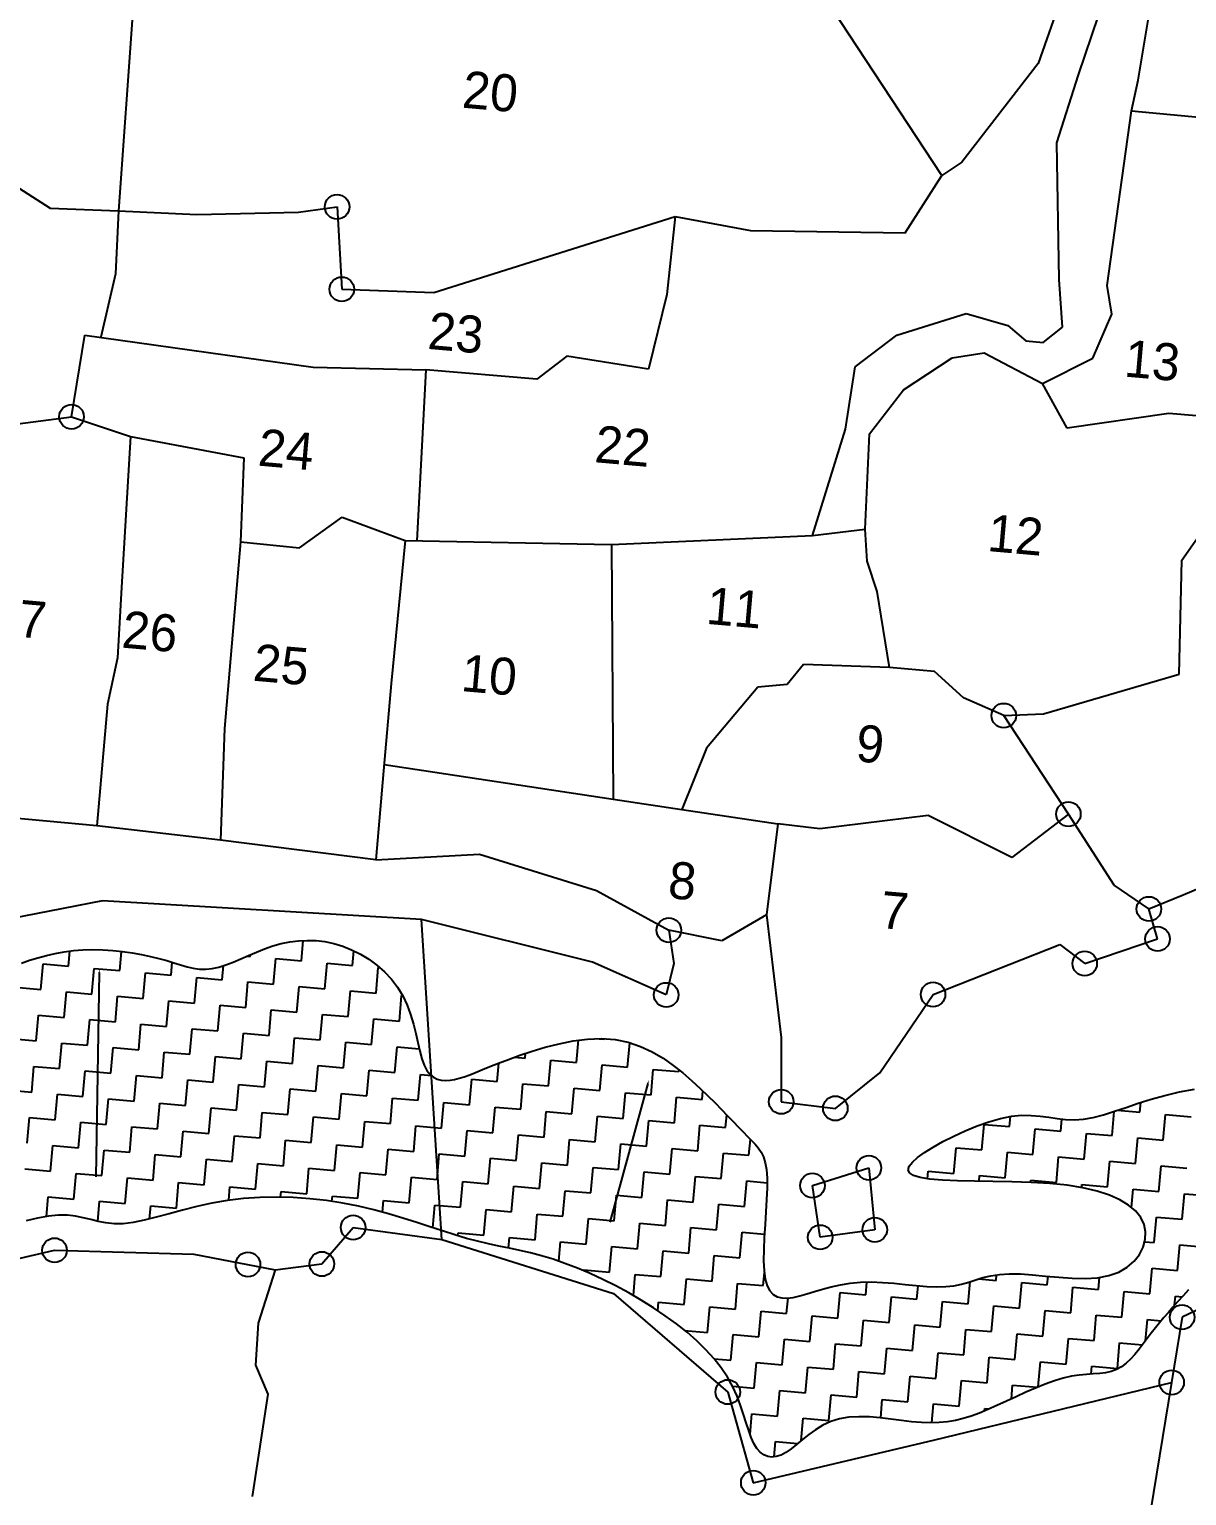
# Model space of a CAD drawing. Header units: metres. Extents: x 333510 to 337908, y 1785719 to 1790014.
# Drawn here: x 335226 to 335790, y 1787931 to 1788646 of the extents above; entities that cross this region are included whole.
import ezdxf

# ---------------------------------------------------------------- set-up
doc = ezdxf.new("R2010")
doc.units = ezdxf.units.M
doc.header["$MEASUREMENT"] = 0
for name, color, linetype in [('OFF', 1, 'Continuous'), ('POLY_HATCH', 12, 'Continuous'), ('POLY_PARCEL', 6, 'Continuous'), ('POLY_WATER', 4, 'Continuous'), ('SYM_ARROW', 1, 'Continuous'), ('TEXT_PARCEL', 7, 'Continuous')]:
    doc.layers.add(name, color=color, linetype=linetype)
doc.styles.add('TEXT_MAP', font='', dxfattribs={"height": 0.3})
doc.styles.get('TEXT_MAP').set_extended_font_data('Kruti Dev 050')

msp = doc.modelspace()

# ---------------------------------------------------------------- linework, layer by layer
for centre in [(335375.79, 1788559.09), (335378.08, 1788518.9), (335246.28, 1788456.76), (335700.95, 1788311.04), (335732.48, 1788263.02), (335771.74, 1788216.78), (335537.61, 1788206.43), (335775.97, 1788202.17), (335740.43, 1788190.14), (335536.33, 1788174.85), (335666.46, 1788175.08), (335592.43, 1788122.81), (335618.81, 1788119.57), (335635.17, 1788090.57), (335607.64, 1788081.93), (335383.63, 1788061.47), (335638.05, 1788060.35), (335237.98, 1788050.35), (335611.42, 1788056.71), (335332.34, 1788043.44), (335368.38, 1788043.68), (335787.94, 1788017.71), (335782.85, 1787985.92), (335566.35, 1787981.27), (335578.78, 1787937.02)]:
    msp.add_circle(centre, 5.98)
at = {"layer": 'OFF'}
msp.add_line((335607.69, 1788398.81), (335633.31, 1788401.91), dxfattribs=at)
at = {"layer": 'POLY_HATCH'}
for p, q in [((335344.48, 1788198.74), (335348.59, 1788199.88)), ((335348.59, 1788199.88), (335352.77, 1788200.73)), ((335352.77, 1788200.73), (335356.99, 1788201.27)), ((335356.99, 1788201.27), (335361.26, 1788201.48)), ((335361.26, 1788201.48), (335365.56, 1788201.34)), ((335365.56, 1788201.34), (335369.88, 1788200.84)), ((335369.88, 1788200.84), (335374.21, 1788199.94)), ((335374.21, 1788199.94), (335378.55, 1788198.64)), ((335225.82, 1788191.75), (335229.89, 1788193.02)), ((335229.89, 1788193.02), (335234.05, 1788194.16)), ((335234.05, 1788194.16), (335238.33, 1788195.13)), ((335238.33, 1788195.13), (335242.71, 1788195.92)), ((335242.71, 1788195.92), (335247.22, 1788196.5)), ((335247.22, 1788196.5), (335251.86, 1788196.85)), ((335251.86, 1788196.85), (335256.63, 1788196.97)), ((335256.63, 1788196.97), (335261.47, 1788196.86)), ((335261.47, 1788196.86), (335266.34, 1788196.54)), ((335266.34, 1788196.54), (335271.17, 1788196.04)), ((335271.17, 1788196.04), (335275.9, 1788195.38)), ((335275.9, 1788195.38), (335280.47, 1788194.59)), ((335280.47, 1788194.59), (335284.83, 1788193.68)), ((335284.83, 1788193.68), (335288.92, 1788192.67)), ((335288.92, 1788192.67), (335292.69, 1788191.6)), ((335325.13, 1788190.88), (335328.8, 1788192.44)), ((335328.8, 1788192.44), (335332.58, 1788194.1)), ((335332.58, 1788194.1), (335336.46, 1788195.76)), ((335336.46, 1788195.76), (335340.43, 1788197.34)), ((335340.43, 1788197.34), (335344.48, 1788198.74)), ((335378.55, 1788198.64), (335382.88, 1788196.91)), ((335382.88, 1788196.91), (335387.14, 1788194.77)), ((335387.14, 1788194.77), (335391.27, 1788192.24)), ((335391.27, 1788192.24), (335395.22, 1788189.34)), ((335221.84, 1788190.35), (335225.82, 1788191.75)), ((335292.69, 1788191.6), (335296.19, 1788190.52)), ((335296.19, 1788190.52), (335299.48, 1788189.51)), ((335299.48, 1788189.51), (335302.62, 1788188.62)), ((335302.62, 1788188.62), (335305.67, 1788187.93)), ((335305.67, 1788187.93), (335308.69, 1788187.5)), ((335308.69, 1788187.5), (335311.74, 1788187.39)), ((335311.74, 1788187.39), (335314.88, 1788187.68)), ((335314.88, 1788187.68), (335318.16, 1788188.41)), ((335318.16, 1788188.41), (335321.58, 1788189.51)), ((335321.58, 1788189.51), (335325.13, 1788190.88)), ((335395.22, 1788189.34), (335398.91, 1788186.08)), ((335398.91, 1788186.08), (335402.29, 1788182.49)), ((335402.29, 1788182.49), (335405.3, 1788178.58)), ((335405.3, 1788178.58), (335407.88, 1788174.38)), ((335407.88, 1788174.38), (335409.98, 1788169.91)), ((335409.98, 1788169.91), (335411.68, 1788165.29)), ((335411.68, 1788165.29), (335413.06, 1788160.61)), ((335413.06, 1788160.61), (335414.21, 1788156.01)), ((335414.21, 1788156.01), (335415.21, 1788151.59)), ((335415.21, 1788151.59), (335416.17, 1788147.48)), ((335470.9, 1788147.44), (335477.34, 1788149.36)), ((335477.34, 1788149.36), (335484.07, 1788151.06)), ((335484.07, 1788151.06), (335490.98, 1788152.41)), ((335490.98, 1788152.41), (335497.93, 1788153.28)), ((335497.93, 1788153.28), (335504.79, 1788153.54)), ((335504.79, 1788153.54), (335511.44, 1788153.07)), ((335511.44, 1788153.07), (335517.77, 1788151.78)), ((335517.77, 1788151.78), (335523.77, 1788149.74)), ((335523.77, 1788149.74), (335529.43, 1788147.1)), ((335416.17, 1788147.48), (335417.17, 1788143.78)), ((335417.17, 1788143.78), (335418.29, 1788140.62)), ((335454.58, 1788141.61), (335459.41, 1788143.45)), ((335459.41, 1788143.45), (335464.88, 1788145.43)), ((335464.88, 1788145.43), (335470.9, 1788147.44)), ((335529.43, 1788147.1), (335534.77, 1788143.99)), ((335534.77, 1788143.99), (335539.78, 1788140.52)), ((335418.29, 1788140.62), (335419.61, 1788138.07)), ((335419.61, 1788138.07), (335421.12, 1788136.12)), ((335421.12, 1788136.12), (335422.81, 1788134.71)), ((335422.81, 1788134.71), (335424.65, 1788133.77)), ((335435.41, 1788134.23), (335437.83, 1788135.01)), ((335437.83, 1788135.01), (335440.46, 1788135.98)), ((335440.46, 1788135.98), (335443.37, 1788137.12)), ((335443.37, 1788137.12), (335446.64, 1788138.45)), ((335446.64, 1788138.45), (335450.35, 1788139.95)), ((335450.35, 1788139.95), (335454.58, 1788141.61)), ((335539.78, 1788140.52), (335544.48, 1788136.83)), ((335544.48, 1788136.83), (335548.85, 1788133.04)), ((335424.65, 1788133.77), (335426.62, 1788133.25)), ((335426.62, 1788133.25), (335428.7, 1788133.09)), ((335428.7, 1788133.09), (335430.87, 1788133.24)), ((335430.87, 1788133.24), (335433.11, 1788133.63)), ((335433.11, 1788133.63), (335435.41, 1788134.23)), ((335548.85, 1788133.04), (335552.92, 1788129.29)), ((335552.92, 1788129.29), (335556.68, 1788125.68)), ((335779.58, 1788125.91), (335786.61, 1788127.54)), ((335786.61, 1788127.54), (335793.98, 1788128.85)), ((335556.68, 1788125.68), (335560.15, 1788122.25)), ((335560.15, 1788122.25), (335563.34, 1788119)), ((335760.59, 1788120.02), (335766.58, 1788122.03)), ((335766.58, 1788122.03), (335772.9, 1788124.03)), ((335772.9, 1788124.03), (335779.58, 1788125.91)), ((335563.34, 1788119), (335566.29, 1788115.95)), ((335566.29, 1788115.95), (335569, 1788113.1)), ((335693.71, 1788113.06), (335699.36, 1788114.66)), ((335699.36, 1788114.66), (335704.73, 1788115.72)), ((335704.73, 1788115.72), (335709.69, 1788116.18)), ((335709.69, 1788116.18), (335714.31, 1788116.14)), ((335714.31, 1788116.14), (335718.68, 1788115.77)), ((335718.68, 1788115.77), (335722.87, 1788115.22)), ((335722.87, 1788115.22), (335726.99, 1788114.65)), ((335726.99, 1788114.65), (335731.13, 1788114.2)), ((335731.13, 1788114.2), (335735.38, 1788114.04)), ((335735.38, 1788114.04), (335739.83, 1788114.32)), ((335739.83, 1788114.32), (335744.56, 1788115.15)), ((335744.56, 1788115.15), (335749.59, 1788116.46)), ((335749.59, 1788116.46), (335754.93, 1788118.12)), ((335754.93, 1788118.12), (335760.59, 1788120.02)), ((335569, 1788113.1), (335571.5, 1788110.47)), ((335571.5, 1788110.47), (335573.79, 1788108.06)), ((335573.79, 1788108.06), (335575.92, 1788105.89)), ((335671.28, 1788103.37), (335676.55, 1788106.07)), ((335676.55, 1788106.07), (335682.15, 1788108.66)), ((335682.15, 1788108.66), (335687.92, 1788111.02)), ((335687.92, 1788111.02), (335693.71, 1788113.06)), ((335575.92, 1788105.89), (335577.87, 1788103.95)), ((335577.87, 1788103.95), (335579.65, 1788102.11)), ((335579.65, 1788102.11), (335581.23, 1788100.24)), ((335581.23, 1788100.24), (335582.59, 1788098.2)), ((335662.32, 1788098.03), (335666.48, 1788100.65)), ((335666.48, 1788100.65), (335671.28, 1788103.37)), ((335582.59, 1788098.2), (335583.72, 1788095.85)), ((335583.72, 1788095.85), (335584.59, 1788093.05)), ((335584.59, 1788093.05), (335585.19, 1788089.67)), ((335654.87, 1788091.38), (335656.42, 1788093.38)), ((335656.42, 1788093.38), (335658.93, 1788095.6)), ((335658.93, 1788095.6), (335662.32, 1788098.03)), ((335585.19, 1788089.67), (335585.5, 1788085.56)), ((335585.5, 1788085.56), (335585.51, 1788080.63)), ((335654.39, 1788089.62), (335654.87, 1788091.38)), ((335655.06, 1788088.09), (335654.39, 1788089.62)), ((335656.98, 1788086.81), (335655.06, 1788088.09)), ((335660.23, 1788085.8), (335656.98, 1788086.81)), ((335664.92, 1788085.05), (335660.23, 1788085.8)), ((335671.07, 1788084.57), (335664.92, 1788085.05)), ((335585.51, 1788080.63), (335585.3, 1788075.06)), ((335678.44, 1788084.29), (335671.07, 1788084.57)), ((335686.75, 1788084.12), (335678.44, 1788084.29)), ((335695.69, 1788083.98), (335686.75, 1788084.12)), ((335704.97, 1788083.78), (335695.69, 1788083.98)), ((335714.3, 1788083.45), (335704.97, 1788083.78)), ((335723.36, 1788082.9), (335714.3, 1788083.45)), ((335731.88, 1788082.04), (335723.36, 1788082.9)), ((335739.6, 1788080.81), (335731.88, 1788082.04)), ((335746.46, 1788079.22), (335739.6, 1788080.81)), ((335752.46, 1788077.27), (335746.46, 1788079.22)), ((335307.45, 1788071.77), (335300.47, 1788070)), ((335314.75, 1788073.37), (335307.45, 1788071.77)), ((335322.32, 1788074.68), (335314.75, 1788073.37)), ((335330.12, 1788075.6), (335322.32, 1788074.68)), ((335338.11, 1788076.12), (335330.12, 1788075.6)), ((335346.21, 1788076.26), (335338.11, 1788076.12)), ((335354.37, 1788076.03), (335346.21, 1788076.26)), ((335362.51, 1788075.46), (335354.37, 1788076.03)), ((335370.58, 1788074.57), (335362.51, 1788075.46)), ((335378.52, 1788073.37), (335370.58, 1788074.57)), ((335386.25, 1788071.88), (335378.52, 1788073.37)), ((335393.73, 1788070.13), (335386.25, 1788071.88)), ((335585.3, 1788075.06), (335584.95, 1788069.07)), ((335757.6, 1788074.99), (335752.46, 1788077.27)), ((335761.87, 1788072.4), (335757.6, 1788074.99)), ((335765.25, 1788069.52), (335761.87, 1788072.4)), ((335229.75, 1788066.04), (335224.1, 1788064.78)), ((335235.04, 1788067), (335229.75, 1788066.04)), ((335239.89, 1788067.51), (335235.04, 1788067)), ((335244.26, 1788067.47), (335239.89, 1788067.51)), ((335248.26, 1788066.99), (335244.26, 1788067.47)), ((335252, 1788066.22), (335248.26, 1788066.99)), ((335255.62, 1788065.31), (335252, 1788066.22)), ((335259.25, 1788064.42), (335255.62, 1788065.31)), ((335263.01, 1788063.68), (335259.25, 1788064.42)), ((335267.03, 1788063.27), (335263.01, 1788063.68)), ((335271.44, 1788063.32), (335267.03, 1788063.27)), ((335276.35, 1788063.94), (335271.44, 1788063.32)), ((335281.74, 1788065.05), (335276.35, 1788063.94)), ((335287.58, 1788066.51), (335281.74, 1788065.05)), ((335293.83, 1788068.21), (335287.58, 1788066.51)), ((335300.47, 1788070), (335293.83, 1788068.21)), ((335400.95, 1788068.18), (335393.73, 1788070.13)), ((335407.92, 1788066.1), (335400.95, 1788068.18)), ((335414.62, 1788063.96), (335407.92, 1788066.1)), ((335421.07, 1788061.83), (335414.62, 1788063.96)), ((335584.95, 1788069.07), (335584.54, 1788062.86)), ((335767.76, 1788066.37), (335765.25, 1788069.52)), ((335769.37, 1788062.95), (335767.76, 1788066.37)), ((335427.26, 1788059.77), (335421.07, 1788061.83)), ((335433.2, 1788057.87), (335427.26, 1788059.77)), ((335438.89, 1788056.17), (335433.2, 1788057.87)), ((335444.34, 1788054.74), (335438.89, 1788056.17)), ((335584.16, 1788056.66), (335583.9, 1788050.69)), ((335584.54, 1788062.86), (335584.16, 1788056.66)), ((335770.1, 1788059.32), (335769.37, 1788062.95)), ((335769.95, 1788055.58), (335770.1, 1788059.32)), ((335449.61, 1788053.52), (335444.34, 1788054.74)), ((335454.76, 1788052.42), (335449.61, 1788053.52)), ((335459.87, 1788051.36), (335454.76, 1788052.42)), ((335464.98, 1788050.27), (335459.87, 1788051.36)), ((335470.19, 1788049.07), (335464.98, 1788050.27)), ((335475.54, 1788047.67), (335470.19, 1788049.07)), ((335583.9, 1788050.69), (335583.84, 1788045.16)), ((335767.15, 1788048.28), (335768.96, 1788051.86)), ((335768.96, 1788051.86), (335769.95, 1788055.58)), ((335481.11, 1788046), (335475.54, 1788047.67)), ((335486.94, 1788043.99), (335481.11, 1788046)), ((335492.99, 1788041.65), (335486.94, 1788043.99)), ((335583.84, 1788045.16), (335584.07, 1788040.31)), ((335757.07, 1788039.71), (335761.18, 1788042.08)), ((335761.18, 1788042.08), (335764.55, 1788044.98)), ((335764.55, 1788044.98), (335767.15, 1788048.28)), ((335499.19, 1788039.01), (335492.99, 1788041.65)), ((335505.47, 1788036.11), (335499.19, 1788039.01)), ((335511.77, 1788032.96), (335505.47, 1788036.11)), ((335584.07, 1788040.31), (335584.65, 1788036.29)), ((335584.65, 1788036.29), (335585.6, 1788033.09)), ((335626.1, 1788034.36), (335631.13, 1788034.84)), ((335631.13, 1788034.84), (335636.41, 1788034.93)), ((335636.41, 1788034.93), (335641.85, 1788034.71)), ((335641.85, 1788034.71), (335647.35, 1788034.27)), ((335680.35, 1788033.9), (335683.84, 1788034.89)), ((335683.84, 1788034.89), (335687.28, 1788035.97)), ((335687.28, 1788035.97), (335690.83, 1788037.02)), ((335690.83, 1788037.02), (335694.64, 1788037.94)), ((335694.64, 1788037.94), (335698.86, 1788038.61)), ((335698.86, 1788038.61), (335703.64, 1788038.92)), ((335703.64, 1788038.92), (335709.08, 1788038.81)), ((335709.08, 1788038.81), (335715.04, 1788038.38)), ((335715.04, 1788038.38), (335721.37, 1788037.79)), ((335721.37, 1788037.79), (335727.87, 1788037.2)), ((335727.87, 1788037.2), (335734.39, 1788036.77)), ((335734.39, 1788036.77), (335740.74, 1788036.66)), ((335740.74, 1788036.66), (335746.75, 1788037.01)), ((335746.75, 1788037.01), (335752.24, 1788037.99)), ((335752.24, 1788037.99), (335757.07, 1788039.71)), ((335518.03, 1788029.59), (335511.77, 1788032.96)), ((335524.18, 1788026.03), (335518.03, 1788029.59)), ((335585.6, 1788033.09), (335586.9, 1788030.64)), ((335586.9, 1788030.64), (335588.54, 1788028.88)), ((335588.54, 1788028.88), (335590.51, 1788027.75)), ((335590.51, 1788027.75), (335592.79, 1788027.17)), ((335595.38, 1788027.09), (335598.26, 1788027.42)), ((335598.26, 1788027.42), (335601.42, 1788028.12)), ((335601.42, 1788028.12), (335604.85, 1788029.07)), ((335604.85, 1788029.07), (335608.57, 1788030.19)), ((335608.57, 1788030.19), (335612.55, 1788031.38)), ((335612.55, 1788031.38), (335616.8, 1788032.53)), ((335616.8, 1788032.53), (335621.32, 1788033.56)), ((335621.32, 1788033.56), (335626.1, 1788034.36)), ((335647.35, 1788034.27), (335652.84, 1788033.73)), ((335652.84, 1788033.73), (335658.2, 1788033.19)), ((335658.2, 1788033.19), (335663.36, 1788032.76)), ((335663.36, 1788032.76), (335668.21, 1788032.54)), ((335668.21, 1788032.54), (335672.67, 1788032.63)), ((335672.67, 1788032.63), (335676.68, 1788033.11)), ((335676.68, 1788033.11), (335680.35, 1788033.9)), ((335788.44, 1788028.11), (335785.9, 1788025.34)), ((335791.14, 1788031.03), (335788.44, 1788028.11)), ((335530.15, 1788022.32), (335524.18, 1788026.03)), ((335535.88, 1788018.47), (335530.15, 1788022.32)), ((335592.79, 1788027.17), (335595.38, 1788027.09)), ((335783.5, 1788022.69), (335781.23, 1788020.11)), ((335785.9, 1788025.34), (335783.5, 1788022.69)), ((335541.33, 1788014.49), (335535.88, 1788018.47)), ((335546.47, 1788010.4), (335541.33, 1788014.49)), ((335776.96, 1788015.07), (335774.92, 1788012.55)), ((335779.05, 1788017.58), (335776.96, 1788015.07)), ((335781.23, 1788020.11), (335779.05, 1788017.58)), ((335551.26, 1788006.2), (335546.47, 1788010.4)), ((335555.66, 1788001.9), (335551.26, 1788006.2)), ((335770.95, 1788007.34), (335768.97, 1788004.69)), ((335772.93, 1788009.97), (335770.95, 1788007.34)), ((335774.92, 1788012.55), (335772.93, 1788009.97)), ((335559.65, 1787997.5), (335555.66, 1788001.9)), ((335764.93, 1787999.62), (335762.82, 1787997.33)), ((335766.97, 1788002.1), (335764.93, 1787999.62)), ((335768.97, 1788004.69), (335766.97, 1788002.1)), ((335563.18, 1787993.03), (335559.65, 1787997.5)), ((335566.22, 1787988.47), (335563.18, 1787993.03)), ((335755.92, 1787992.21), (335753.36, 1787991.28)), ((335758.34, 1787993.56), (335755.92, 1787992.21)), ((335760.63, 1787995.28), (335758.34, 1787993.56)), ((335762.82, 1787997.33), (335760.63, 1787995.28)), ((335568.76, 1787983.86), (335566.22, 1787988.47)), ((335721.13, 1787985.11), (335716.46, 1787983.2)), ((335725.65, 1787986.75), (335721.13, 1787985.11)), ((335729.97, 1787988.04), (335725.65, 1787986.75)), ((335734.01, 1787988.92), (335729.97, 1787988.04)), ((335737.8, 1787989.49), (335734.01, 1787988.92)), ((335741.33, 1787989.83), (335737.8, 1787989.49)), ((335744.64, 1787990.08), (335741.33, 1787989.83)), ((335747.74, 1787990.33), (335744.64, 1787990.08)), ((335750.64, 1787990.69), (335747.74, 1787990.33)), ((335753.36, 1787991.28), (335750.64, 1787990.69)), ((335570.85, 1787979.25), (335568.76, 1787983.86)), ((335572.6, 1787974.73), (335570.85, 1787979.25)), ((335706.94, 1787978.94), (335702.23, 1787976.75)), ((335711.71, 1787981.12), (335706.94, 1787978.94)), ((335716.46, 1787983.2), (335711.71, 1787981.12)), ((335574.08, 1787970.38), (335572.6, 1787974.73)), ((335575.39, 1787966.26), (335574.08, 1787970.38)), ((335689.07, 1787970.99), (335685.08, 1787969.53)), ((335693.24, 1787972.7), (335689.07, 1787970.99)), ((335697.64, 1787974.64), (335693.24, 1787972.7)), ((335702.23, 1787976.75), (335697.64, 1787974.64)), ((335576.6, 1787962.46), (335575.39, 1787966.26)), ((335612.68, 1787965.07), (335609.11, 1787962.9)), ((335616.57, 1787966.89), (335612.68, 1787965.07)), ((335620.81, 1787968.23), (335616.57, 1787966.89)), ((335625.41, 1787968.99), (335620.81, 1787968.23)), ((335630.3, 1787969.24), (335625.41, 1787968.99)), ((335635.4, 1787969.09), (335630.3, 1787969.24)), ((335640.61, 1787968.65), (335635.4, 1787969.09)), ((335645.84, 1787968.05), (335640.61, 1787968.65)), ((335651.01, 1787967.39), (335645.84, 1787968.05)), ((335656.02, 1787966.79), (335651.01, 1787967.39)), ((335660.79, 1787966.36), (335656.02, 1787966.79)), ((335665.25, 1787966.2), (335660.79, 1787966.36)), ((335669.44, 1787966.32), (335665.25, 1787966.2)), ((335673.45, 1787966.72), (335669.44, 1787966.32)), ((335677.34, 1787967.39), (335673.45, 1787966.72)), ((335681.19, 1787968.33), (335677.34, 1787967.39)), ((335685.08, 1787969.53), (335681.19, 1787968.33)), ((335577.81, 1787959.06), (335576.6, 1787962.46)), ((335579.1, 1787956.13), (335577.81, 1787959.06)), ((335580.54, 1787953.73), (335579.1, 1787956.13)), ((335602.76, 1787958.09), (335599.92, 1787955.74)), ((335605.81, 1787960.52), (335602.76, 1787958.09)), ((335609.11, 1787962.9), (335605.81, 1787960.52)), ((335582.15, 1787951.87), (335580.54, 1787953.73)), ((335583.91, 1787950.56), (335582.15, 1787951.87)), ((335585.81, 1787949.77), (335583.91, 1787950.56)), ((335587.85, 1787949.51), (335585.81, 1787949.77)), ((335590.03, 1787949.77), (335587.85, 1787949.51)), ((335592.32, 1787950.55), (335590.03, 1787949.77)), ((335594.73, 1787951.84), (335592.32, 1787950.55)), ((335597.26, 1787953.61), (335594.73, 1787951.84)), ((335599.92, 1787955.74), (335597.26, 1787953.61))]:
    msp.add_line(p, q, dxfattribs=at)
at = {"layer": 'POLY_HATCH', "linetype": 'Continuous'}
for p, q in [((335358.41, 1788191.48), (335359.28, 1788201.38)), ((335244.86, 1788188.9), (335245.51, 1788196.28)), ((335269.85, 1788186.7), (335270.68, 1788196.09)), ((335331.93, 1788193.81), (335333.42, 1788193.68)), ((335333.42, 1788193.68), (335333.49, 1788194.49)), ((335344.81, 1788180.09), (335345.91, 1788192.58)), ((335345.91, 1788192.58), (335358.41, 1788191.48)), ((335383.39, 1788189.28), (335384.02, 1788196.34)), ((335231.27, 1788177.51), (335232.37, 1788190)), ((335232.37, 1788190), (335244.86, 1788188.9)), ((335256.25, 1788175.3), (335257.36, 1788187.8)), ((335257.36, 1788187.8), (335269.85, 1788186.7)), ((335281.24, 1788173.1), (335282.34, 1788185.59)), ((335282.34, 1788185.59), (335294.84, 1788184.49)), ((335294.84, 1788184.49), (335295.39, 1788190.77)), ((335319.82, 1788182.29), (335320.43, 1788189.14)), ((335369.8, 1788177.88), (335370.9, 1788190.38)), ((335370.9, 1788190.38), (335383.39, 1788189.28)), ((335394.79, 1788175.68), (335395.89, 1788188.17)), ((335395.89, 1788188.17), (335396.61, 1788188.11)), ((335218.77, 1788178.61), (335231.27, 1788177.51)), ((335306.23, 1788170.9), (335307.33, 1788183.39)), ((335307.33, 1788183.39), (335319.82, 1788182.29)), ((335331.22, 1788168.69), (335332.32, 1788181.19)), ((335332.32, 1788181.19), (335344.81, 1788180.09)), ((335356.2, 1788166.49), (335357.31, 1788178.98)), ((335357.31, 1788178.98), (335369.8, 1788177.88)), ((335242.66, 1788163.91), (335243.76, 1788176.41)), ((335243.76, 1788176.41), (335256.25, 1788175.3)), ((335267.65, 1788161.71), (335268.75, 1788174.2)), ((335268.75, 1788174.2), (335281.24, 1788173.1)), ((335292.63, 1788159.51), (335293.74, 1788172)), ((335293.74, 1788172), (335306.23, 1788170.9)), ((335381.19, 1788164.29), (335382.29, 1788176.78)), ((335382.29, 1788176.78), (335394.79, 1788175.68)), ((335406.18, 1788162.08), (335407.28, 1788174.58)), ((335407.28, 1788174.58), (335407.78, 1788174.53)), ((335229.06, 1788152.52), (335230.17, 1788165.01)), ((335230.17, 1788165.01), (335242.66, 1788163.91)), ((335317.62, 1788157.3), (335318.72, 1788169.8)), ((335318.72, 1788169.8), (335331.22, 1788168.69)), ((335342.61, 1788155.1), (335343.71, 1788167.59)), ((335343.71, 1788167.59), (335356.2, 1788166.49)), ((335367.6, 1788152.9), (335368.7, 1788165.39)), ((335368.7, 1788165.39), (335381.19, 1788164.29)), ((335254.05, 1788150.32), (335255.15, 1788162.81)), ((335255.15, 1788162.81), (335267.65, 1788161.71)), ((335279.04, 1788148.11), (335280.14, 1788160.61)), ((335280.14, 1788160.61), (335292.63, 1788159.51)), ((335304.03, 1788145.91), (335305.13, 1788158.4)), ((335305.13, 1788158.4), (335317.62, 1788157.3)), ((335329.01, 1788143.71), (335330.12, 1788156.2)), ((335330.12, 1788156.2), (335342.61, 1788155.1)), ((335392.58, 1788150.69), (335393.68, 1788163.19)), ((335393.68, 1788163.19), (335406.18, 1788162.08)), ((335216.57, 1788153.62), (335229.06, 1788152.52)), ((335240.46, 1788138.92), (335241.56, 1788151.42)), ((335241.56, 1788151.42), (335254.05, 1788150.32)), ((335265.44, 1788136.72), (335266.55, 1788149.22)), ((335266.55, 1788149.22), (335279.04, 1788148.11)), ((335354, 1788141.5), (335355.1, 1788154)), ((335355.1, 1788154), (335367.6, 1788152.9)), ((335378.99, 1788139.3), (335380.09, 1788151.79)), ((335380.09, 1788151.79), (335392.58, 1788150.69)), ((335403.98, 1788137.1), (335405.08, 1788149.59)), ((335405.08, 1788149.59), (335415.9, 1788148.64)), ((335492.53, 1788141.88), (335493.49, 1788152.73)), ((335503.57, 1788153.5), (335506.13, 1788153.27)), ((335506.13, 1788153.27), (335506.14, 1788153.45)), ((335517.52, 1788139.68), (335518.56, 1788151.51)), ((335290.43, 1788134.52), (335291.53, 1788147.01)), ((335291.53, 1788147.01), (335304.03, 1788145.91)), ((335315.42, 1788132.32), (335316.52, 1788144.81)), ((335316.52, 1788144.81), (335329.01, 1788143.71)), ((335340.41, 1788130.11), (335341.51, 1788142.61)), ((335341.51, 1788142.61), (335354, 1788141.5)), ((335462.41, 1788144.54), (335467.55, 1788144.08)), ((335467.55, 1788144.08), (335467.75, 1788146.39)), ((335478.94, 1788130.49), (335480.04, 1788142.98)), ((335480.04, 1788142.98), (335492.53, 1788141.88)), ((335226.86, 1788127.53), (335227.96, 1788140.03)), ((335227.96, 1788140.03), (335240.46, 1788138.92)), ((335251.85, 1788125.33), (335252.95, 1788137.82)), ((335252.95, 1788137.82), (335265.44, 1788136.72)), ((335276.84, 1788123.13), (335277.94, 1788135.62)), ((335277.94, 1788135.62), (335290.43, 1788134.52)), ((335365.39, 1788127.91), (335366.49, 1788140.4)), ((335366.49, 1788140.4), (335378.99, 1788139.3)), ((335390.38, 1788125.71), (335391.48, 1788138.2)), ((335391.48, 1788138.2), (335403.98, 1788137.1)), ((335415.37, 1788123.5), (335416.47, 1788136)), ((335416.47, 1788136), (335421.84, 1788135.52)), ((335453.95, 1788132.69), (335454.74, 1788141.67)), ((335503.92, 1788128.28), (335505.03, 1788140.78)), ((335505.03, 1788140.78), (335517.52, 1788139.68)), ((335528.91, 1788126.08), (335530.01, 1788138.58)), ((335530.01, 1788138.58), (335542.51, 1788137.47)), ((335542.51, 1788137.47), (335542.58, 1788138.32)), ((335214.37, 1788128.63), (335226.86, 1788127.53)), ((335301.82, 1788120.92), (335302.92, 1788133.42)), ((335302.92, 1788133.42), (335315.42, 1788132.32)), ((335326.81, 1788118.72), (335327.91, 1788131.21)), ((335327.91, 1788131.21), (335340.41, 1788130.11)), ((335351.8, 1788116.52), (335352.9, 1788129.01)), ((335352.9, 1788129.01), (335365.39, 1788127.91)), ((335440.35, 1788121.3), (335441.46, 1788133.79)), ((335441.46, 1788133.79), (335453.95, 1788132.69)), ((335465.34, 1788119.1), (335466.44, 1788131.59)), ((335466.44, 1788131.59), (335478.94, 1788130.49)), ((335490.33, 1788116.89), (335491.43, 1788129.39)), ((335491.43, 1788129.39), (335503.92, 1788128.28)), ((335553.9, 1788123.88), (335554.26, 1788128)), ((335238.25, 1788113.94), (335239.35, 1788126.43)), ((335239.35, 1788126.43), (335251.85, 1788125.33)), ((335263.24, 1788111.73), (335264.34, 1788124.23)), ((335264.34, 1788124.23), (335276.84, 1788123.13)), ((335288.23, 1788109.53), (335289.33, 1788122.02)), ((335289.33, 1788122.02), (335301.82, 1788120.92)), ((335376.78, 1788114.31), (335377.89, 1788126.81)), ((335377.89, 1788126.81), (335390.38, 1788125.71)), ((335401.77, 1788112.11), (335402.87, 1788124.6)), ((335402.87, 1788124.6), (335415.37, 1788123.5)), ((335426.76, 1788109.91), (335427.86, 1788122.4)), ((335427.86, 1788122.4), (335440.35, 1788121.3)), ((335515.32, 1788114.69), (335516.42, 1788127.18)), ((335516.42, 1788127.18), (335528.91, 1788126.08)), ((335540.3, 1788112.49), (335541.41, 1788124.98)), ((335541.41, 1788124.98), (335553.9, 1788123.88)), ((335767.39, 1788117.65), (335767.81, 1788122.42)), ((335224.66, 1788102.55), (335225.76, 1788115.04)), ((335225.76, 1788115.04), (335238.25, 1788113.94)), ((335313.22, 1788107.33), (335314.32, 1788119.82)), ((335314.32, 1788119.82), (335326.81, 1788118.72)), ((335338.2, 1788105.12), (335339.3, 1788117.62)), ((335339.3, 1788117.62), (335351.8, 1788116.52)), ((335363.19, 1788102.92), (335364.29, 1788115.42)), ((335364.29, 1788115.42), (335376.78, 1788114.31)), ((335388.18, 1788100.72), (335389.28, 1788113.21)), ((335389.28, 1788113.21), (335401.77, 1788112.11)), ((335451.75, 1788107.7), (335452.85, 1788120.2)), ((335452.85, 1788120.2), (335465.34, 1788119.1)), ((335476.73, 1788105.5), (335477.84, 1788117.99)), ((335477.84, 1788117.99), (335490.33, 1788116.89)), ((335501.72, 1788103.3), (335502.82, 1788115.79)), ((335502.82, 1788115.79), (335515.32, 1788114.69)), ((335526.71, 1788101.09), (335527.81, 1788113.59)), ((335527.81, 1788113.59), (335540.3, 1788112.49)), ((335565.29, 1788110.28), (335565.83, 1788116.42)), ((335703.82, 1788110.66), (335704.26, 1788115.63)), ((335728.81, 1788108.46), (335729.33, 1788114.4)), ((335753.8, 1788106.25), (335754.84, 1788118.09)), ((335756.4, 1788118.61), (335767.39, 1788117.65)), ((335778.78, 1788104.05), (335779.89, 1788116.54)), ((335779.89, 1788116.54), (335792.38, 1788115.44)), ((335249.65, 1788100.34), (335250.75, 1788112.84)), ((335250.75, 1788112.84), (335263.24, 1788111.73)), ((335274.63, 1788098.14), (335275.73, 1788110.63)), ((335275.73, 1788110.63), (335288.23, 1788109.53)), ((335299.62, 1788095.94), (335300.72, 1788108.43)), ((335300.72, 1788108.43), (335313.22, 1788107.33)), ((335324.61, 1788093.73), (335325.71, 1788106.23)), ((335325.71, 1788106.23), (335338.2, 1788105.12)), ((335413.16, 1788098.52), (335414.27, 1788111.01)), ((335414.27, 1788111.01), (335426.76, 1788109.91)), ((335438.15, 1788096.31), (335439.25, 1788108.81)), ((335439.25, 1788108.81), (335451.75, 1788107.7)), ((335463.14, 1788094.11), (335464.24, 1788106.6)), ((335464.24, 1788106.6), (335476.73, 1788105.5)), ((335551.7, 1788098.89), (335552.8, 1788111.38)), ((335552.8, 1788111.38), (335565.29, 1788110.28)), ((335690.23, 1788099.27), (335691.33, 1788111.76)), ((335691.33, 1788111.76), (335703.82, 1788110.66)), ((335715.21, 1788097.06), (335716.32, 1788109.56)), ((335716.32, 1788109.56), (335728.81, 1788108.46)), ((335740.2, 1788094.86), (335741.3, 1788107.35)), ((335741.3, 1788107.35), (335753.8, 1788106.25)), ((335236.05, 1788088.95), (335237.15, 1788101.44)), ((335237.15, 1788101.44), (335249.65, 1788100.34)), ((335261.04, 1788086.75), (335262.14, 1788099.24)), ((335262.14, 1788099.24), (335274.63, 1788098.14)), ((335349.59, 1788091.53), (335350.7, 1788104.02)), ((335350.7, 1788104.02), (335363.19, 1788102.92)), ((335374.58, 1788089.33), (335375.68, 1788101.82)), ((335375.68, 1788101.82), (335388.18, 1788100.72)), ((335399.57, 1788087.12), (335400.67, 1788099.62)), ((335400.67, 1788099.62), (335413.16, 1788098.52)), ((335488.13, 1788091.91), (335489.23, 1788104.4)), ((335489.23, 1788104.4), (335501.72, 1788103.3)), ((335513.11, 1788089.7), (335514.21, 1788102.2)), ((335514.21, 1788102.2), (335526.71, 1788101.09)), ((335538.1, 1788087.5), (335539.2, 1788099.99)), ((335539.2, 1788099.99), (335551.7, 1788098.89)), ((335576.68, 1788096.69), (335577.37, 1788104.45)), ((335676.63, 1788087.88), (335677.73, 1788100.37)), ((335677.73, 1788100.37), (335690.23, 1788099.27)), ((335765.19, 1788092.66), (335766.29, 1788105.15)), ((335766.29, 1788105.15), (335778.78, 1788104.05)), ((335286.02, 1788084.54), (335287.13, 1788097.04)), ((335287.13, 1788097.04), (335299.62, 1788095.94)), ((335311.01, 1788082.34), (335312.11, 1788094.83)), ((335312.11, 1788094.83), (335324.61, 1788093.73)), ((335336, 1788080.14), (335337.1, 1788092.63)), ((335337.1, 1788092.63), (335349.59, 1788091.53)), ((335424.56, 1788084.92), (335425.66, 1788097.41)), ((335425.66, 1788097.41), (335438.15, 1788096.31)), ((335449.54, 1788082.72), (335450.65, 1788095.21)), ((335450.65, 1788095.21), (335463.14, 1788094.11)), ((335474.53, 1788080.51), (335475.63, 1788093.01)), ((335475.63, 1788093.01), (335488.13, 1788091.91)), ((335563.09, 1788085.3), (335564.19, 1788097.79)), ((335564.19, 1788097.79), (335576.68, 1788096.69)), ((335701.62, 1788085.67), (335702.72, 1788098.17)), ((335702.72, 1788098.17), (335715.21, 1788097.06)), ((335726.61, 1788083.47), (335727.71, 1788095.96)), ((335727.71, 1788095.96), (335740.2, 1788094.86)), ((335751.59, 1788081.27), (335752.7, 1788093.76)), ((335752.7, 1788093.76), (335765.19, 1788092.66)), ((335223.56, 1788090.05), (335236.05, 1788088.95)), ((335247.44, 1788075.35), (335248.54, 1788087.85)), ((335248.54, 1788087.85), (335261.04, 1788086.75)), ((335272.43, 1788073.15), (335273.53, 1788085.65)), ((335273.53, 1788085.65), (335286.02, 1788084.54)), ((335360.99, 1788077.93), (335362.09, 1788090.43)), ((335362.09, 1788090.43), (335374.58, 1788089.33)), ((335385.97, 1788075.73), (335387.08, 1788088.22)), ((335387.08, 1788088.22), (335399.57, 1788087.12)), ((335410.96, 1788073.53), (335412.06, 1788086.02)), ((335412.06, 1788086.02), (335424.56, 1788084.92)), ((335499.52, 1788078.31), (335500.62, 1788090.8)), ((335500.62, 1788090.8), (335513.11, 1788089.7)), ((335524.51, 1788076.11), (335525.61, 1788088.6)), ((335525.61, 1788088.6), (335538.1, 1788087.5)), ((335549.49, 1788073.9), (335550.59, 1788086.4)), ((335550.59, 1788086.4), (335563.09, 1788085.3)), ((335663.81, 1788085.23), (335664.14, 1788088.98)), ((335664.14, 1788088.98), (335676.63, 1788087.88)), ((335688.89, 1788084.08), (335689.13, 1788086.77)), ((335689.13, 1788086.77), (335701.62, 1788085.67)), ((335776.58, 1788079.06), (335777.68, 1788091.56)), ((335777.68, 1788091.56), (335790.18, 1788090.45)), ((335297.42, 1788070.95), (335298.52, 1788083.44)), ((335298.52, 1788083.44), (335311.01, 1788082.34)), ((335322.93, 1788074.76), (335323.51, 1788081.24)), ((335323.51, 1788081.24), (335336, 1788080.14)), ((335348.24, 1788076.2), (335348.49, 1788079.04)), ((335348.49, 1788079.04), (335360.99, 1788077.93)), ((335435.95, 1788071.32), (335437.05, 1788083.82)), ((335437.05, 1788083.82), (335449.54, 1788082.72)), ((335460.94, 1788069.12), (335462.04, 1788081.62)), ((335462.04, 1788081.62), (335474.53, 1788080.51)), ((335485.92, 1788066.92), (335487.02, 1788079.41)), ((335487.02, 1788079.41), (335499.52, 1788078.31)), ((335574.48, 1788071.7), (335575.58, 1788084.19)), ((335575.58, 1788084.19), (335585.51, 1788083.32)), ((335714.01, 1788083.46), (335714.11, 1788084.57)), ((335714.11, 1788084.57), (335726.61, 1788083.47)), ((335738.97, 1788080.91), (335739.1, 1788082.37)), ((335739.1, 1788082.37), (335751.59, 1788081.27)), ((335763.3, 1788071.19), (335764.09, 1788080.16)), ((335764.09, 1788080.16), (335776.58, 1788079.06)), ((335787.97, 1788065.47), (335789.07, 1788077.96)), ((335789.07, 1788077.96), (335801.57, 1788076.86)), ((335234.1, 1788066.83), (335234.95, 1788076.46)), ((335234.95, 1788076.46), (335247.44, 1788075.35)), ((335259.07, 1788064.46), (335259.94, 1788074.25)), ((335259.94, 1788074.25), (335272.43, 1788073.15)), ((335284.36, 1788065.7), (335284.92, 1788072.05)), ((335284.92, 1788072.05), (335297.42, 1788070.95)), ((335373.24, 1788074.17), (335373.48, 1788076.83)), ((335373.48, 1788076.83), (335385.97, 1788075.73)), ((335397.97, 1788068.98), (335398.47, 1788074.63)), ((335398.47, 1788074.63), (335410.96, 1788073.53)), ((335422.48, 1788061.36), (335423.45, 1788072.43)), ((335423.45, 1788072.43), (335435.95, 1788071.32)), ((335510.91, 1788064.72), (335512.01, 1788077.21)), ((335512.01, 1788077.21), (335524.51, 1788076.11)), ((335535.9, 1788062.51), (335537, 1788075.01)), ((335537, 1788075.01), (335549.49, 1788073.9)), ((335560.88, 1788060.31), (335561.99, 1788072.8)), ((335561.99, 1788072.8), (335574.48, 1788071.7)), ((335447.34, 1788057.73), (335448.44, 1788070.22)), ((335448.44, 1788070.22), (335460.94, 1788069.12)), ((335472.33, 1788055.53), (335473.43, 1788068.02)), ((335473.43, 1788068.02), (335485.92, 1788066.92)), ((335497.31, 1788053.32), (335498.42, 1788065.82)), ((335498.42, 1788065.82), (335510.91, 1788064.72)), ((335522.3, 1788051.12), (335523.4, 1788063.61)), ((335523.4, 1788063.61), (335535.9, 1788062.51)), ((335774.38, 1788054.08), (335775.48, 1788066.57)), ((335775.48, 1788066.57), (335787.97, 1788065.47)), ((335434.72, 1788057.41), (335434.85, 1788058.83)), ((335434.85, 1788058.83), (335447.34, 1788057.73)), ((335459.38, 1788051.46), (335459.83, 1788056.63)), ((335459.83, 1788056.63), (335472.33, 1788055.53)), ((335547.29, 1788048.92), (335548.39, 1788061.41)), ((335548.39, 1788061.41), (335560.88, 1788060.31)), ((335572.28, 1788046.71), (335573.38, 1788059.21)), ((335573.38, 1788059.21), (335584.26, 1788058.25)), ((335483.99, 1788045), (335484.82, 1788054.42)), ((335484.82, 1788054.42), (335497.31, 1788053.32)), ((335508.71, 1788039.73), (335509.81, 1788052.22)), ((335509.81, 1788052.22), (335522.3, 1788051.12)), ((335533.69, 1788037.52), (335534.8, 1788050.02)), ((335534.8, 1788050.02), (335547.29, 1788048.92)), ((335769.66, 1788054.49), (335774.38, 1788054.08)), ((335785.77, 1788040.48), (335786.87, 1788052.97)), ((335786.87, 1788052.97), (335799.37, 1788051.87)), ((335558.68, 1788035.32), (335559.78, 1788047.82)), ((335559.78, 1788047.82), (335572.28, 1788046.71)), ((335496.17, 1788040.3), (335496.21, 1788040.83)), ((335496.21, 1788040.83), (335508.71, 1788039.73)), ((335520.29, 1788028.28), (335521.2, 1788038.63)), ((335521.2, 1788038.63), (335533.69, 1788037.52)), ((335545.09, 1788023.93), (335546.19, 1788036.42)), ((335546.19, 1788036.42), (335558.68, 1788035.32)), ((335583.67, 1788033.12), (335584.21, 1788039.3)), ((335633.64, 1788028.71), (335634.19, 1788034.89)), ((335683.62, 1788024.31), (335684.57, 1788035.12)), ((335688.85, 1788036.44), (335697.21, 1788035.7)), ((335697.21, 1788035.7), (335697.45, 1788038.39)), ((335708.6, 1788022.1), (335709.71, 1788034.6)), ((335709.71, 1788034.6), (335722.2, 1788033.49)), ((335722.2, 1788033.49), (335722.57, 1788037.68)), ((335747.19, 1788031.29), (335747.71, 1788037.18)), ((335772.17, 1788029.09), (335773.28, 1788041.58)), ((335773.28, 1788041.58), (335785.77, 1788040.48)), ((335570.07, 1788021.73), (335571.17, 1788034.22)), ((335571.17, 1788034.22), (335583.67, 1788033.12)), ((335620.05, 1788017.32), (335621.15, 1788029.81)), ((335621.15, 1788029.81), (335633.64, 1788028.71)), ((335645.04, 1788015.12), (335646.14, 1788027.61)), ((335646.14, 1788027.61), (335658.63, 1788026.51)), ((335658.63, 1788026.51), (335659.21, 1788033.11)), ((335733.59, 1788019.9), (335734.69, 1788032.39)), ((335734.69, 1788032.39), (335747.19, 1788031.29)), ((335758.58, 1788017.7), (335759.68, 1788030.19)), ((335759.68, 1788030.19), (335772.17, 1788029.09)), ((335784.28, 1788023.54), (335784.67, 1788027.99)), ((335784.67, 1788027.99), (335788.05, 1788027.69)), ((335532.23, 1788020.92), (335532.59, 1788025.03)), ((335532.59, 1788025.03), (335545.09, 1788023.93)), ((335556.48, 1788010.33), (335557.58, 1788022.83)), ((335557.58, 1788022.83), (335570.07, 1788021.73)), ((335581.47, 1788008.13), (335582.57, 1788020.62)), ((335582.57, 1788020.62), (335595.06, 1788019.52)), ((335595.06, 1788019.52), (335595.73, 1788027.13)), ((335670.02, 1788012.91), (335671.12, 1788025.41)), ((335671.12, 1788025.41), (335683.62, 1788024.31)), ((335695.01, 1788010.71), (335696.11, 1788023.2)), ((335696.11, 1788023.2), (335708.6, 1788022.1)), ((335720, 1788008.51), (335721.1, 1788021)), ((335721.1, 1788021), (335733.59, 1788019.9)), ((335606.45, 1788005.93), (335607.55, 1788018.42)), ((335607.55, 1788018.42), (335620.05, 1788017.32)), ((335631.44, 1788003.72), (335632.54, 1788016.22)), ((335632.54, 1788016.22), (335645.04, 1788015.12)), ((335656.43, 1788001.52), (335657.53, 1788014.02)), ((335657.53, 1788014.02), (335670.02, 1788012.91)), ((335744.98, 1788006.3), (335746.09, 1788018.8)), ((335746.09, 1788018.8), (335758.58, 1788017.7)), ((335770.16, 1788006.29), (335771.07, 1788016.59)), ((335771.07, 1788016.59), (335777.74, 1788016.01)), ((335545.32, 1788011.32), (335556.48, 1788010.33)), ((335567.87, 1787996.74), (335568.97, 1788009.23)), ((335568.97, 1788009.23), (335581.47, 1788008.13)), ((335592.86, 1787994.54), (335593.96, 1788007.03)), ((335593.96, 1788007.03), (335606.45, 1788005.93)), ((335681.41, 1787999.32), (335682.52, 1788011.81)), ((335682.52, 1788011.81), (335695.01, 1788010.71)), ((335706.4, 1787997.12), (335707.5, 1788009.61)), ((335707.5, 1788009.61), (335720, 1788008.51)), ((335731.39, 1787994.91), (335732.49, 1788007.41)), ((335732.49, 1788007.41), (335744.98, 1788006.3)), ((335617.84, 1787992.33), (335618.95, 1788004.83)), ((335618.95, 1788004.83), (335631.44, 1788003.72)), ((335642.83, 1787990.13), (335643.93, 1788002.62)), ((335643.93, 1788002.62), (335656.43, 1788001.52)), ((335667.82, 1787987.93), (335668.92, 1788000.42)), ((335668.92, 1788000.42), (335681.41, 1787999.32)), ((335756.38, 1787992.71), (335757.48, 1788005.2)), ((335757.48, 1788005.2), (335768.61, 1788004.22)), ((335559.68, 1787997.46), (335567.87, 1787996.74)), ((335579.26, 1787983.14), (335580.36, 1787995.64)), ((335580.36, 1787995.64), (335592.86, 1787994.54)), ((335604.25, 1787980.94), (335605.35, 1787993.43)), ((335605.35, 1787993.43), (335617.84, 1787992.33)), ((335692.81, 1787985.72), (335693.91, 1787998.22)), ((335693.91, 1787998.22), (335706.4, 1787997.12)), ((335717.81, 1787983.76), (335718.9, 1787996.01)), ((335718.9, 1787996.01), (335731.39, 1787994.91)), ((335743.55, 1787990), (335743.88, 1787993.81)), ((335743.88, 1787993.81), (335756.38, 1787992.71)), ((335629.24, 1787978.74), (335630.34, 1787991.23)), ((335630.34, 1787991.23), (335642.83, 1787990.13)), ((335654.22, 1787976.53), (335655.33, 1787989.03)), ((335655.33, 1787989.03), (335667.82, 1787987.93)), ((335679.21, 1787974.33), (335680.31, 1787986.82)), ((335680.31, 1787986.82), (335692.81, 1787985.72)), ((335704.71, 1787977.9), (335705.3, 1787984.62)), ((335705.3, 1787984.62), (335717.34, 1787983.56)), ((335568.63, 1787984.08), (335579.26, 1787983.14)), ((335590.65, 1787969.55), (335591.76, 1787982.04)), ((335591.76, 1787982.04), (335604.25, 1787980.94)), ((335615.64, 1787967.35), (335616.74, 1787979.84)), ((335616.74, 1787979.84), (335629.24, 1787978.74)), ((335640.93, 1787968.61), (335641.73, 1787977.64)), ((335641.73, 1787977.64), (335654.22, 1787976.53)), ((335577.27, 1787960.57), (335578.16, 1787970.65)), ((335578.16, 1787970.65), (335590.65, 1787969.55)), ((335665.9, 1787966.22), (335666.72, 1787975.43)), ((335666.72, 1787975.43), (335679.21, 1787974.33)), ((335691.6, 1787972.02), (335691.7, 1787973.23)), ((335691.7, 1787973.23), (335693.99, 1787973.03)), ((335602.19, 1787957.62), (335603.15, 1787968.45)), ((335603.15, 1787968.45), (335615.64, 1787967.35)), ((335588.9, 1787949.64), (335589.55, 1787957.06)), ((335589.55, 1787957.06), (335600.36, 1787956.1))]:
    msp.add_line(p, q, dxfattribs=at)
at = {"layer": 'POLY_PARCEL'}
for p, q in [((335670.72, 1788574.41), (335590.59, 1788696.33)), ((335730.39, 1788665.14), (335717.7, 1788628.93)), ((335276.12, 1788654.6), (335269.26, 1788557.18)), ((335717.7, 1788628.93), (335680.54, 1788580.95)), ((335763.27, 1788605.86), (335839.46, 1788598.63)), ((335172.3, 1788599.13), (335235.92, 1788558.41)), ((335680.54, 1788580.95), (335670.72, 1788574.41)), ((335652.92, 1788546.44), (335670.72, 1788574.41)), ((335235.92, 1788558.41), (335269.26, 1788557.18)), ((335269.26, 1788557.18), (335267.64, 1788526.43)), ((335269.26, 1788557.18), (335307.45, 1788555.41)), ((335307.45, 1788555.41), (335356.91, 1788556.49)), ((335356.91, 1788556.49), (335375.79, 1788559.09)), ((335375.79, 1788559.09), (335378.08, 1788518.9)), ((335423.02, 1788517.26), (335540.74, 1788554.37)), ((335540.74, 1788554.37), (335536.6, 1788516.29)), ((335540.74, 1788554.37), (335577.48, 1788547.62)), ((335577.48, 1788547.62), (335652.92, 1788546.44)), ((335267.64, 1788526.43), (335260.63, 1788495.5)), ((335378.08, 1788518.9), (335423.02, 1788517.26)), ((335536.6, 1788516.29), (335527.63, 1788479.93)), ((335246.28, 1788456.76), (335252.73, 1788496.61)), ((335252.73, 1788496.61), (335364.14, 1788480.88)), ((335260.63, 1788495.5), (335260.63, 1788495.5)), ((335260.63, 1788495.5), (335260.63, 1788495.5)), ((335487.78, 1788486.3), (335473.19, 1788475.16)), ((335527.63, 1788479.93), (335487.78, 1788486.3)), ((335364.14, 1788480.88), (335419.07, 1788479.67)), ((335419.07, 1788479.67), (335414.7, 1788396.31)), ((335473.19, 1788475.16), (335419.07, 1788479.67)), ((335527.63, 1788479.93), (335527.63, 1788479.93)), ((335731.86, 1788451.27), (335719.8, 1788473.04)), ((335212.65, 1788452.4), (335246.28, 1788456.76)), ((335246.28, 1788456.76), (335275.08, 1788447.19)), ((335781.43, 1788458.38), (335731.86, 1788451.27)), ((335807.94, 1788456.04), (335781.43, 1788458.38)), ((335275.08, 1788447.19), (335270.58, 1788373.57)), ((335275.08, 1788447.19), (335330.23, 1788436.71)), ((335330.23, 1788436.71), (335328.64, 1788395.74)), ((335357.44, 1788392.92), (335378.31, 1788407.75)), ((335378.31, 1788407.75), (335409.05, 1788396.42)), ((335787.86, 1788386.91), (335806.15, 1788412.95)), ((335634.26, 1788386.33), (335633.31, 1788401.91)), ((335328.64, 1788395.74), (335320.9, 1788304.75)), ((335328.64, 1788395.74), (335357.44, 1788392.92)), ((335409.05, 1788396.42), (335402.21, 1788326.7)), ((335409.05, 1788396.42), (335509.58, 1788394.41)), ((335414.7, 1788396.31), (335414.7, 1788396.31)), ((335414.7, 1788396.31), (335414.7, 1788396.31)), ((335509.58, 1788394.41), (335607.69, 1788398.81)), ((335509.58, 1788394.41), (335509.58, 1788394.41)), ((335509.58, 1788394.41), (335510.48, 1788270.38)), ((335607.69, 1788398.81), (335607.69, 1788398.81)), ((335607.69, 1788398.81), (335607.69, 1788398.81)), ((335639.17, 1788371.56), (335634.26, 1788386.33)), ((335786.59, 1788331.27), (335787.86, 1788386.91)), ((335270.58, 1788373.57), (335268.71, 1788339.24)), ((335645.15, 1788334.43), (335639.17, 1788371.56)), ((335268.71, 1788339.24), (335263.84, 1788316.68)), ((335603.34, 1788336.02), (335595.24, 1788326.22)), ((335645.15, 1788334.43), (335603.34, 1788336.02)), ((335667.19, 1788332.59), (335645.15, 1788334.43)), ((335681.33, 1788319.64), (335667.19, 1788332.59)), ((335720.28, 1788311.92), (335786.59, 1788331.27)), ((335402.21, 1788326.7), (335398.48, 1788284.07)), ((335580.98, 1788324.85), (335556.01, 1788295.19)), ((335595.24, 1788326.22), (335580.98, 1788324.85)), ((335263.84, 1788316.68), (335258.61, 1788257.36)), ((335700.95, 1788311.04), (335681.33, 1788319.64)), ((335700.95, 1788311.04), (335720.28, 1788311.92)), ((335732.48, 1788263.02), (335700.95, 1788311.04)), ((335320.9, 1788304.75), (335318.98, 1788250.32)), ((335556.01, 1788295.19), (335543.86, 1788265.35)), ((335398.76, 1788287.26), (335510.48, 1788270.38)), ((335398.48, 1788284.07), (335394.66, 1788240.78)), ((335510.48, 1788270.38), (335543.86, 1788265.35)), ((335543.86, 1788265.35), (335590.84, 1788258.28)), ((335258.61, 1788257.36), (335204.09, 1788262.32)), ((335318.98, 1788250.32), (335258.61, 1788257.36)), ((335590.84, 1788258.28), (335585.17, 1788213.95)), ((335611.17, 1788255.79), (335590.84, 1788258.28)), ((335664.02, 1788262.3), (335611.17, 1788255.79)), ((335704.96, 1788241.94), (335664.02, 1788262.3)), ((335732.48, 1788263.02), (335704.96, 1788241.94)), ((335754.83, 1788228.37), (335732.48, 1788263.02)), ((335394.66, 1788240.78), (335318.98, 1788250.32)), ((335394.66, 1788240.78), (335445.29, 1788243.44)), ((335445.29, 1788243.44), (335445.29, 1788243.44)), ((335445.29, 1788243.44), (335502.26, 1788225.73)), ((335788.44, 1788223.72), (335820.25, 1788237.27)), ((335771.74, 1788216.78), (335754.83, 1788228.37)), ((335261.3, 1788220.77), (335173.82, 1788203.77)), ((335416.92, 1788211.64), (335261.3, 1788220.77)), ((335261.3, 1788220.77), (335261.3, 1788220.77)), ((335502.26, 1788225.73), (335537.61, 1788206.43)), ((335771.74, 1788216.78), (335788.44, 1788223.72)), ((335585.17, 1788213.95), (335563.41, 1788201.21)), ((335585.17, 1788213.95), (335592.42, 1788154.05)), ((335775.97, 1788202.17), (335771.74, 1788216.78)), ((335426.88, 1788055.61), (335416.92, 1788211.64)), ((335500.32, 1788190.8), (335416.92, 1788211.64)), ((335416.92, 1788211.64), (335416.92, 1788211.64)), ((335537.61, 1788206.43), (335540.05, 1788190.14)), ((335563.41, 1788201.21), (335537.61, 1788206.43)), ((335666.46, 1788175.08), (335728.38, 1788199.47)), ((335728.38, 1788199.47), (335740.43, 1788190.14)), ((335740.43, 1788190.14), (335775.97, 1788202.17)), ((335536.33, 1788174.85), (335500.32, 1788190.8)), ((335540.05, 1788190.14), (335536.33, 1788174.85)), ((335640.57, 1788136.94), (335666.46, 1788175.08)), ((335592.42, 1788154.05), (335592.43, 1788122.81)), ((335618.81, 1788119.57), (335640.57, 1788136.94)), ((335592.43, 1788122.81), (335618.81, 1788119.57)), ((335607.64, 1788081.93), (335635.17, 1788090.57)), ((335635.17, 1788090.57), (335638.05, 1788060.35)), ((335611.42, 1788056.71), (335607.64, 1788081.93)), ((335368.38, 1788043.68), (335383.63, 1788061.47)), ((335383.63, 1788061.47), (335426.88, 1788055.61)), ((335638.05, 1788060.35), (335611.42, 1788056.71)), ((335216.34, 1788045.42), (335237.98, 1788050.35)), ((335237.98, 1788050.35), (335305.88, 1788048.51)), ((335426.88, 1788055.61), (335426.88, 1788055.61)), ((335426.88, 1788055.61), (335510.55, 1788029.29)), ((335305.88, 1788048.51), (335345.57, 1788040.91)), ((335345.57, 1788040.91), (335368.38, 1788043.68)), ((335345.57, 1788040.91), (335337.29, 1788014.86)), ((335510.55, 1788029.29), (335510.55, 1788029.29)), ((335510.55, 1788029.29), (335566.35, 1787981.27)), ((335812.09, 1788029.15), (335787.94, 1788017.71)), ((335337.29, 1788014.86), (335336.06, 1787994.41)), ((335787.94, 1788017.71), (335782.85, 1787985.92)), ((335336.06, 1787994.41), (335341.95, 1787980.18)), ((335667.39, 1787957.97), (335782.85, 1787985.92)), ((335782.85, 1787985.92), (335770.99, 1787914.22)), ((335341.95, 1787980.18), (335334.43, 1787930.4)), ((335566.35, 1787981.27), (335566.35, 1787981.27)), ((335566.35, 1787981.27), (335578.78, 1787937.02)), ((335578.78, 1787937.02), (335667.39, 1787957.97))]:
    msp.add_line(p, q, dxfattribs=at)
at = {"layer": 'POLY_WATER'}
for p, q in [((335766.54, 1788620.85), (335782.45, 1788717.3)), ((335737.45, 1788623.5), (335763.57, 1788701.08)), ((335726.92, 1788590.23), (335737.45, 1788623.5)), ((335763.27, 1788605.86), (335766.54, 1788620.85)), ((335751.4, 1788520.81), (335763.27, 1788605.86)), ((335727.99, 1788523.65), (335726.92, 1788590.23)), ((335729.63, 1788500.39), (335727.99, 1788523.65)), ((335753.61, 1788506.71), (335751.4, 1788520.81)), ((335648.86, 1788496.48), (335682.6, 1788507.06)), ((335682.6, 1788507.06), (335702.89, 1788501.17)), ((335744.34, 1788485.39), (335753.61, 1788506.71)), ((335702.89, 1788501.17), (335711.7, 1788493.78)), ((335720.15, 1788493.03), (335729.63, 1788500.39)), ((335628.43, 1788481.15), (335648.86, 1788496.48)), ((335711.7, 1788493.78), (335720.15, 1788493.03)), ((335652.12, 1788469.83), (335675.76, 1788485.46)), ((335675.76, 1788485.46), (335691.45, 1788487.95)), ((335691.45, 1788487.95), (335719.8, 1788473.04)), ((335719.8, 1788473.04), (335744.34, 1788485.39)), ((335623.82, 1788450.71), (335628.43, 1788481.15)), ((335635.46, 1788448.46), (335652.12, 1788469.83)), ((335607.69, 1788398.81), (335623.82, 1788450.71)), ((335633.31, 1788401.91), (335635.46, 1788448.46))]:
    msp.add_line(p, q, dxfattribs=at)
at = {"layer": 'SYM_ARROW'}
for points in [[(335259.8, 1788185.77), (335258.15, 1788086.18)], [(335527.39, 1788131.75), (335508.81, 1788064.08)]]:
    msp.add_lwpolyline(points, dxfattribs=at)
for points in [[(335259.5, 1788185.78), (335259.83, 1788187.57), (335260.1, 1788185.77)], [(335527.1, 1788131.83), (335527.87, 1788133.49), (335527.68, 1788131.67)]]:
    msp.add_solid(points, dxfattribs=at)

# ---------------------------------------------------------------- texts
at = {"layer": 'TEXT_PARCEL', "style": 'TEXT_MAP'}
for s, height, p in [('20', 18.061, (335436.38, 1788607.5)), ('23', 18.061, (335419.57, 1788489.89)), ('13', 18.061, (335759.28, 1788476.4)), ('24', 18.061, (335336.82, 1788432.98)), ('22', 18.061, (335501, 1788434.63)), ('12', 18.061, (335692.56, 1788391.32)), ('11', 18.061, (335555.42, 1788355.84)), ('27', 18.061, (335206.41, 1788350.71)), ('26', 18.061, (335270.35, 1788344.25)), ('25', 18.061, (335334.37, 1788328.12)), ('10', 18.061, (335435.85, 1788323.06)), ('9', 18.06, (335628.36, 1788288.83)), ('8', 18.06, (335536.77, 1788222.12)), ('7', 18.06, (335640.24, 1788207.55))]:
    msp.add_text(s, height=height, rotation=354.96115, dxfattribs=at).set_placement(p)

doc.saveas('drawing.dxf')
